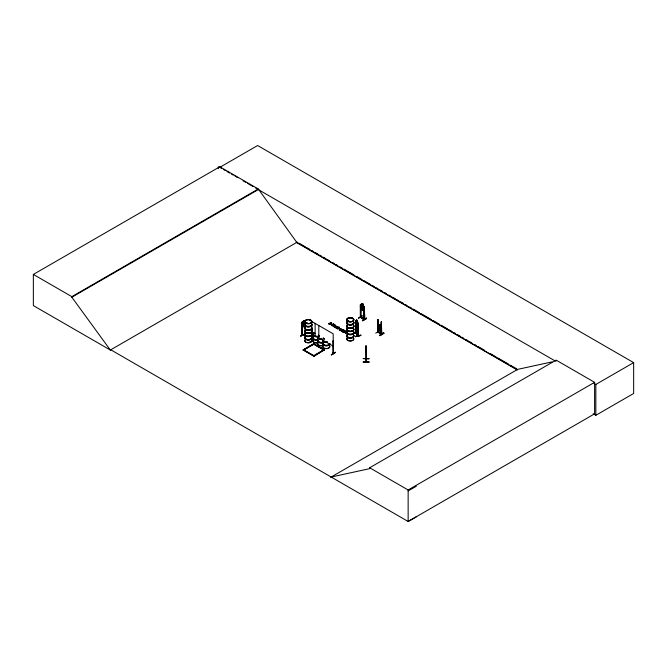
<?xml version="1.0" encoding="UTF-8"?>
<svg xmlns="http://www.w3.org/2000/svg" width="667" height="667" viewBox="0 0 667 667"><rect width="100%" height="100%" fill="white"/><g stroke="black" fill="none" stroke-linecap="round" stroke-linejoin="round"><path stroke-width="1" d="M356.061 320.869L356.095 325.054M356.27 325.596L356.845 328.289L356.612 324.662L356.395 326.013L356.762 325.188L357.262 327.172L357.245 324.145L356.77 324.629L356.27 322.728L356.211 325.738M301.834 322.486L303.568 320.91L302.66 324.17L303.852 325.554L305.027 325.779M356.286 332.775L355.861 332.533L358.179 335.951L357.72 323.237L357.954 323.637M356.045 326.98L356.962 329.473L357.42 328.964C356.77 318.751 355.152 327.956 356.095 333.275L356.286 333.225M356.753 320.318L356.978 323.945L356.812 320.31M337.977 329.156L338.161 327.939L339.478 328.189L338.161 327.939M337.627 328.956C338.703 327.247 335.993 328.456 336.935 328.548M306.987 322.87L305.911 322.945M306.111 322.661L306.528 322.686M310.097 320.627L310.664 320.493M310.097 320.535L310.472 320.76M348.057 321.161L348.741 320.802M352.493 318.743L352.368 318.809M366.266 359.079L366.008 358.371M365.95 346.582L366.208 362.056L366.225 361.289M353.318 333.483L358.588 332.091L353.335 333.3M362.073 304.26L361.647 306.545L362.514 307.804L362.956 306.436L362.114 304.235M379.365 325.062L378.939 327.347L379.806 328.606L380.257 327.247L379.415 325.037M329.165 323.528L331.699 323.053L330.732 322.628C334.159 324.087 326.497 324.445 328.956 323.345L331.316 322.936M362.189 315.891L358.404 318.076M379.681 330.765L375.713 333.141M309.822 342.363L313.015 340.487M312.364 341.479L311.964 328.906L312.231 341.562C312.039 341.646 311.956 340.387 312.231 341.112M332.8 353.035C333.984 353.627 332.324 352.159 333.242 353.693L333.192 333.825L311.822 321.486A3.535 2.043 0 0 0 306.545 319.726A3.535 2.043 0 0 0 306.545 323.262A3.535 2.043 0 0 0 311.848 321.494L311.822 341.379M361.664 303.668L360.28 304.877L360.33 317.234L364.307 319.51C366.208 316.7 361.206 293.855 363.607 308.279L362.74 308.946L361.864 308.437L360.98 306.762L361.664 303.668L362.998 304.486L364.315 307.204M360.405 317.275L364.499 319.435L364.449 307.087L363.949 306.845L364.307 307.162M377.822 319.626L377.78 331.941L381.749 334.234L381.391 321.686L381.199 334.1L381.249 321.761L381.649 334.334L377.639 332.041L377.822 319.626L378.189 332.158M381.199 333.65C385.993 335.768 371.336 328.431 381.649 333.884M302.426 333.125L300.884 336.243M302.651 333.158L300.842 336.268L302.401 333.158M305.361 327.063L303.518 326.755L301.742 324.429L301.742 322.469L303.535 320.852M301.717 324.462L303.518 326.755M304.719 321.419L304.127 321.302L303.552 323.728L304.127 324.596L305.319 324.062M301.884 334.409L302.434 334.375L301.843 334.259M333.383 325.163L332.333 325.596L331.241 324.862L331.958 325.704L333.016 325.738L333.375 325.021L332.858 324.362L333.358 324.129L334.2 325.396L334.492 324.554L333.667 323.97A0.95 0.55 0 0 0 333.133 323.912C331.841 324.404 333.558 326.747 331.241 324.862M355.836 320.669C358.062 317.617 358.187 326.555 357.862 327.605L357.17 328.548L356.453 327.514L355.761 324.546L355.903 320.66M356.587 325.496L355.778 322.636L356.512 321.636L357.921 325.629L357.17 322.678L357.554 326.58L357.103 327.088M355.836 322.628L356.528 321.702L356.178 324.587M355.703 325.012L356.436 324.004L357.103 325.129L357.554 324.621L357.212 320.735L356.587 319.726L356.178 322.628L356.645 324.462M357.954 325.571L357.22 326.572L357.845 325.629M357.921 327.589L357.22 328.531L356.47 327.48M355.761 324.996L355.678 326.922L357.087 330.915L357.82 329.915L357.845 328.006L357.087 325.046M366.008 358.337L366.008 359.113M366.008 361.239L366.008 362.056L366.008 345.548L365.95 352.526M340.303 330.49L341.137 329.306L340.545 330.64L342.538 329.698L340.77 330.357L341.621 329.165L339.786 329.531L341.621 329.423M340.77 330.098L341.621 329.165M355.895 332.591L356.111 333.308M357.762 335.293L357.979 336.01L357.946 323.32M357.754 335.718L357.695 323.195M341.137 329.565C336.585 331.582 342.746 326.663 339.786 329.79M339.278 329.907L340.462 328.498M339.786 329.531L340.737 328.656M360.372 306.82L361.622 309.563L362.981 310.347L364.357 309.138L364.449 307.087M381.566 328.006L380.315 325.254L378.956 324.47L377.58 325.679L377.622 327.647L378.914 330.365L380.315 331.124L381.566 329.923M380.298 331.065L381.607 329.898M306.912 323.028L306.295 323.17M356.295 333.267L356.27 327.063M344.706 331.999L345.014 331.657L344.28 331.424L343.088 332.108L342.746 330.94M333.717 325.729C334.017 327.222 331.924 325.796 334.242 325.163M303.135 349.892L313.707 343.655L324.504 349.758L313.94 356.253L303.135 349.892L313.94 355.995L324.504 349.758M303.135 350.15L313.707 343.914L324.504 350.017M323.912 350.025L313.715 344.255L303.727 349.892L313.715 344.005L323.912 349.766L313.932 355.911M303.727 349.892L313.932 355.653L323.912 349.766M311.964 328.906L312.323 329.114M309.638 342.296L313.048 340.312M313.198 340.47L309.855 342.171M333.108 353.668L332.966 341.037M333.333 341.246L332.833 341.12M335.309 352.234L331.316 354.819L335.326 352.268M331.316 354.819L335.351 352.484L331.374 354.819M110.822 349.816L110.389 350.075L33.35 305.594L33.35 274.429L219.81 166.775L258.304 188.994L296.798 242.388L517.192 369.635M219.81 166.775L219.81 167.35L257.62 145.523L633.65 362.623L633.65 393.472L595.839 415.299L593.138 413.732M33.35 274.429L71.844 296.648L258.304 188.994M416.308 516.825L408.146 521.477L110.772 349.791L110.33 350.042L71.844 297.224L258.304 189.57M110.33 350.042L297.232 242.138M360.33 304.919L360.889 305.027L360.789 317.475L360.33 316.783L360.789 317.025M328.656 323.77L331.274 323.303L330.448 322.553M363.982 306.895L363.949 319.343L363.932 306.845M334.492 324.554C334.534 325.363 331.941 323.595 333.375 325.279M334.425 325.012C336.443 325.704 333.433 324.512 334.467 325.546L336.285 326.171L334.676 326.988L334.942 327.405L336.285 326.522L335.626 325.946M335.151 324.904L333.116 326.055L333.85 326.48M334.467 325.546L333.85 326.221M335.509 326.513C333.041 325.93 336.818 327.347 333.934 326.513C335.201 325.121 336.585 327.289 335.368 325.596M362.981 310.347L361.639 309.521L360.33 306.812M334.676 326.988L334.942 327.405M334.676 327.247C332.124 326.113 337.477 326.83 335.109 326.013M337.794 327.214C334.676 325.846 337.727 329.306 335.668 327.547A0.867 0.5 0 0 1 335.609 327.205L337.027 326.613L337.927 327.389M339.478 328.189L337.852 328.022C341.045 325.363 336.927 329.19 335.668 327.805A0.867 0.5 0 0 1 335.609 327.464L336.627 326.88L337.927 327.13M336.668 328.397L339.144 327.013M360.73 317.475L360.889 307.087M343.305 329.506C344.564 329.506 338.803 332.449 342.78 329.832L343.505 330.765C344.389 331.374 344.272 329.681 343.455 330.223M341.187 331.007L342.78 330.09L344.214 330.924M341.187 330.749L343.046 329.99L343.23 330.607L343.272 330.123M343.605 329.69L343.33 330.107M343.272 330.382L342.104 331.09L342.863 331.682L342.204 331.624L344.18 330.115M343.505 330.765L342.88 331.432M364.04 318.868L364.307 319.059M344.28 331.424C346.331 330.707 341.988 333.867 345.389 331.566C344.364 330.082 344.114 330.29 343.088 332.108M362.414 320.644L366.441 318.092L362.414 320.393L362.64 320.777L366.642 318.434L362.64 320.769M366.45 318.117L362.439 320.427M342.821 331.949L345.306 330.574M343.805 332.516L345.389 331.824L344.505 331.291M347.465 332.525L345.381 333.425L347.499 331.949M345.381 333.425L347.499 332.208L345.381 333.167M377.964 332.258L378.189 319.835M378.956 324.47L377.664 325.696M377.664 327.622L378.981 330.307M378.231 332.199L377.647 331.574L378.089 331.832M383.95 333.267C382.249 331.657 375.329 339.52 383.942 333.242M379.773 335.451L383.75 333.091M379.715 335.451L383.725 332.883M330.732 477.289L517.634 369.376L552.068 361.889M331.166 477.03L369.66 468.659L369.66 467.767L556.12 360.113L594.614 382.333L594.614 413.823L408.146 521.477L408.146 489.987L594.614 382.333M556.12 361.005L555.686 361.264L255.619 188.019M594.055 383.417L595.839 384.45L633.65 362.623M408.146 490.887L416.308 486.235M301.843 334.709L304.952 335.309M340.303 330.24L342.538 329.698M339.278 329.648L341.137 329.306M348.141 320.735L348.691 320.735M357.212 320.735L358.137 323.595M355.87 322.561L356.512 325.546M357.153 322.711L356.453 321.644M355.736 324.946L355.761 326.922M357.762 329.923L357.145 330.907L355.736 326.905M355.553 336.752C371.861 332.408 344.43 339.061 360.814 335.526M360.714 335.168L355.444 336.36M355.436 336.593L360.722 335.368M364.04 318.743L364.349 319.526M381.349 333.55L381.582 334.309M306.345 322.503L306.828 322.645M306.078 323.028L306.537 322.928M312.173 341.562L312.189 329.198M364.349 319.076L360.68 316.983M339.478 327.931L337.594 328.164M363.273 358.588L368.943 358.604M368.943 358.704L363.273 358.529L368.943 358.788M363.273 362.189L368.943 362.239L368.943 361.797L363.273 362.239M336.793 327.764L335.993 327.505L337.627 327.305M301.884 334.242L301.884 334.692M357.929 335.634L357.921 336.001M334.851 326.897L334.334 326.638L335.509 326.772M362.356 315.958L358.404 318.334M330.448 322.811L331.266 323.086M303.518 320.885L305.361 321.194M301.717 322.503L305.311 323.178M304.952 334.984L302.376 334.609L304.886 335.092M301.843 334.842L301.893 322.386M364.299 319.084L360.93 317.075M302.301 322.469L302.243 334.942L302.351 322.52M219.81 167.35L221.602 168.384M223.395 169.418L225.188 170.452M226.972 171.486L229.656 173.036M231.449 174.07L233.242 175.104M235.034 176.138L237.719 177.689M243.088 180.79L245.773 182.341M247.565 183.375L252.935 186.468M299.033 243.172L305.328 246.807M307.128 247.849L309.83 249.408M311.622 250.442L313.423 251.484M315.224 252.518L317.926 254.077M319.726 255.119L321.519 256.161M323.32 257.195L326.021 258.754M327.822 259.797L329.615 260.83M332.316 262.389L334.117 263.432M335.918 264.465L337.71 265.508M340.412 267.067L342.213 268.101M344.014 269.143L353.91 274.854M356.603 276.413L362.006 279.531M363.798 280.565L370.102 284.2M371.894 285.243L374.596 286.802M376.396 287.836L378.197 288.878M379.998 289.92L382.691 291.471M384.492 292.513L386.293 293.555M388.986 295.106L390.787 296.148M392.588 297.19L395.289 298.749M397.09 299.783L398.883 300.825M400.684 301.859L403.385 303.418M405.186 304.46L406.978 305.494M409.68 307.053L411.481 308.096M413.282 309.129L419.576 312.765M421.377 313.807L431.274 319.518M433.066 320.56L439.37 324.195M441.162 325.229L447.465 328.873M449.258 329.907L451.959 331.466M453.76 332.508L455.561 333.542M457.362 334.584L460.055 336.143M461.856 337.177L463.657 338.219M466.35 339.778L468.151 340.812M469.952 341.854L471.752 342.888M474.454 344.447L476.246 345.489M478.047 346.523L484.342 350.167M490.645 353.802L496.04 356.912M497.84 357.954L508.638 364.182M510.43 365.224L516.733 368.859M296.206 242.304L517.325 369.968M343.03 329.673L343.605 329.94M331.591 324.654C333.083 326.346 332.308 324.354 333.133 324.17A0.95 0.55 0 0 1 333.667 324.229L334.492 324.804M328.656 323.512L330.207 324.387M311.822 333.833L333.192 346.173M369.66 467.767L408.146 489.987M356.011 333.258L356.295 332.941L357.929 335.309M357.954 335.976L355.895 333.041L355.903 326.83M595.839 384.45L595.839 415.299M360.522 306.878L360.522 317.159M355.87 320.602L355.903 324.779M318.801 325.521L318.801 337.861M315.124 323.395L315.124 335.734M313.932 355.653L313.94 356.253M313.707 343.655L313.715 344.255M218.301 166.658L218.301 168.701M71.844 296.648L71.844 297.224M353.393 325.229A3.585 2.068 0 0 1 350.292 328.339A3.585 2.068 0 0 1 347.182 325.229M353.343 325.446A3.527 2.034 0 0 1 350.292 328.506A3.527 2.034 0 0 1 347.232 325.446M353.335 328.106A3.518 2.034 0 0 1 350.292 331.149A3.518 2.034 0 0 1 347.24 328.106M353.352 328.322A3.543 2.043 0 0 1 350.292 331.391A3.543 2.043 0 0 1 347.224 328.322M353.393 321.827A3.585 2.068 0 0 1 350.292 324.929A3.585 2.068 0 0 1 347.182 321.827M353.352 324.871A3.535 2.043 0 0 1 350.292 327.939A3.535 2.043 0 0 1 347.224 324.871M353.343 322.044A3.527 2.034 0 0 1 350.292 325.096A3.527 2.034 0 0 1 347.232 322.044M353.393 325.054A3.585 2.068 0 0 1 350.292 328.164A3.585 2.068 0 0 1 347.182 325.054M353.393 321.652A3.585 2.068 0 0 1 350.292 324.754A3.585 2.068 0 0 1 347.182 321.652M353.352 321.469A3.535 2.043 0 0 1 350.292 324.529A3.535 2.043 0 0 1 347.224 321.469M353.393 334.934A3.585 2.068 0 0 1 350.292 338.044A3.585 2.068 0 0 1 347.182 334.934M353.343 335.151A3.527 2.034 0 0 1 350.292 338.211A3.527 2.034 0 0 1 347.232 335.151M353.335 337.81A3.518 2.034 0 0 1 350.292 340.854A3.518 2.034 0 0 1 347.24 337.81M353.335 328.623A3.518 2.034 0 0 1 350.292 331.666A3.518 2.034 0 0 1 347.24 328.623M353.335 338.011A3.518 2.034 0 0 1 350.292 341.054A3.518 2.034 0 0 1 347.24 338.011M353.352 328.431A3.543 2.043 0 0 1 350.292 331.499A3.543 2.043 0 0 1 347.224 328.431M353.393 331.532A3.585 2.068 0 0 1 350.292 334.634A3.585 2.068 0 0 1 347.182 331.532M353.352 334.576A3.535 2.043 0 0 1 350.292 337.644A3.535 2.043 0 0 1 347.224 334.576M353.343 331.749A3.527 2.034 0 0 1 350.292 334.801A3.527 2.034 0 0 1 347.232 331.749M353.393 334.759A3.585 2.068 0 0 1 350.292 337.869A3.585 2.068 0 0 1 347.182 334.759M353.393 331.357A3.585 2.068 0 0 1 350.292 334.459A3.585 2.068 0 0 1 347.182 331.357M353.343 331.174A3.527 2.034 0 0 1 350.292 334.234A3.527 2.034 0 0 1 347.232 331.174M329.865 343.63A3.585 2.068 0 0 1 325.354 345.631A3.585 2.068 0 0 1 323.178 342.596M329.815 343.83A3.527 2.034 0 0 1 325.371 345.798A3.527 2.034 0 0 1 323.228 342.813M329.323 345.473A3.51 2.026 0 0 1 326.288 348.516A3.51 2.026 0 0 1 323.245 345.473M329.348 345.656A3.543 2.043 0 0 1 326.288 348.724A3.543 2.043 0 0 1 323.22 345.656M329.69 343.788A3.527 2.034 0 0 1 324.937 345.139A3.527 2.034 0 0 1 323.228 342.238M329.748 343.989A3.585 2.068 0 0 1 324.912 345.364A3.585 2.068 0 0 1 323.178 342.421M327.197 342.388A3.527 2.034 0 0 1 322.878 339.895M327.214 342.221A3.585 2.068 0 0 1 322.82 339.686M327.214 342.046A3.585 2.068 0 0 1 322.703 340.053M327.197 341.821A3.527 2.034 0 0 1 322.753 339.853M324.521 339.053A3.527 2.034 0 0 1 323.228 338.302M324.512 338.878A3.543 2.043 0 0 1 323.22 338.127M324.521 338.761A3.535 2.043 0 0 1 323.22 338.011M323.045 345.439A3.543 2.043 0 0 1 319.118 345.289A3.543 2.043 0 0 1 317.851 343.138M322.186 339.495A3.527 2.034 0 0 1 317.867 337.002M321.277 338.994A3.527 2.034 0 0 1 317.867 336.435M323.036 342.696A3.527 2.034 0 0 1 319.126 342.555A3.527 2.034 0 0 1 317.867 340.412M323.07 342.53A3.585 2.068 0 0 1 319.093 342.379A3.585 2.068 0 0 1 317.809 340.203M323.07 342.354A3.585 2.068 0 0 1 319.093 342.204A3.585 2.068 0 0 1 317.809 340.028M323.036 342.129A3.527 2.034 0 0 1 319.126 341.979A3.527 2.034 0 0 1 317.867 339.837M322.203 339.336A3.585 2.068 0 0 1 317.809 336.802M322.203 339.161A3.585 2.068 0 0 1 317.809 336.627M323.036 345.548A3.518 2.034 0 0 1 319.134 345.398A3.518 2.034 0 0 1 317.876 343.263M319.51 336.16A3.527 2.034 0 0 1 318.217 335.418M319.501 335.885A3.543 2.043 0 0 1 318.209 335.134M311.898 328.131A3.585 2.068 0 0 1 307.387 330.123A3.585 2.068 0 0 1 305.211 327.097M311.839 328.322A3.527 2.034 0 0 1 307.404 330.29A3.527 2.034 0 0 1 305.261 327.305M311.831 330.982A3.51 2.026 0 0 1 307.404 332.941A3.51 2.026 0 0 1 305.269 329.973M311.848 331.182A3.535 2.043 0 0 1 307.395 333.15A3.535 2.043 0 0 1 305.253 330.157M311.898 324.721A3.585 2.068 0 0 1 307.387 326.722A3.585 2.068 0 0 1 305.211 323.687M311.839 327.755A3.527 2.034 0 0 1 307.404 329.723A3.527 2.034 0 0 1 305.261 326.738M311.839 324.921A3.527 2.034 0 0 1 307.404 326.888A3.527 2.034 0 0 1 305.261 323.904M311.898 327.956A3.585 2.068 0 0 1 307.387 329.948A3.585 2.068 0 0 1 305.211 326.922M311.898 324.546A3.585 2.068 0 0 1 307.387 326.547A3.585 2.068 0 0 1 305.211 323.512M311.839 324.354A3.527 2.034 0 0 1 307.404 326.321A3.527 2.034 0 0 1 305.261 323.328M311.772 337.294A3.585 2.068 0 0 1 307.846 339.887A3.585 2.068 0 0 1 305.211 336.802M311.839 338.027A3.527 2.034 0 0 1 307.404 339.995A3.527 2.034 0 0 1 305.261 337.01M311.831 340.687A3.51 2.026 0 0 1 307.404 342.646A3.51 2.026 0 0 1 305.269 339.678M311.831 331.491A3.51 2.026 0 0 1 307.404 333.45A3.51 2.026 0 0 1 305.269 330.473M311.856 340.77A3.543 2.043 0 0 1 307.395 342.746A3.543 2.043 0 0 1 305.244 339.745M311.856 331.316A3.543 2.043 0 0 1 307.395 333.292A3.543 2.043 0 0 1 305.244 330.29M311.772 333.892A3.585 2.068 0 0 1 307.846 336.476A3.585 2.068 0 0 1 305.211 333.392M311.839 337.46A3.527 2.034 0 0 1 307.404 339.428A3.527 2.034 0 0 1 305.261 336.443M311.839 334.626A3.527 2.034 0 0 1 307.404 336.593A3.527 2.034 0 0 1 305.261 333.608M311.772 337.118A3.585 2.068 0 0 1 307.846 339.711A3.585 2.068 0 0 1 305.211 336.627M311.772 333.717A3.585 2.068 0 0 1 307.846 336.301A3.585 2.068 0 0 1 305.211 333.217M311.839 334.059A3.527 2.034 0 0 1 307.404 336.026A3.527 2.034 0 0 1 305.261 333.033M317.45 342.821A3.51 2.026 0 0 1 313.148 340.337M317.459 336.768A3.527 2.034 0 0 1 313.14 334.275M316.542 336.268A3.527 2.034 0 0 1 313.14 333.7M317.459 340.17A3.527 2.034 0 0 1 313.14 337.677M317.475 340.003A3.585 2.068 0 0 1 313.081 337.469M317.475 339.828A3.585 2.068 0 0 1 313.081 337.294M317.459 339.603A3.527 2.034 0 0 1 313.14 337.11M317.475 336.602A3.585 2.068 0 0 1 313.081 334.067M316.542 336.493A3.585 2.068 0 0 1 313.081 333.892M317.459 342.921A3.543 2.043 0 0 1 313.123 340.412M314.782 333.425A3.527 2.034 0 0 1 313.49 332.683M314.774 333.25A3.543 2.043 0 0 1 313.473 332.508M314.774 333.141A3.535 2.043 0 0 1 313.482 332.391M356.753 322.278L356.978 325.905L356.753 322.278M378.939 324.562L378.281 327.572L380.04 329.748L380.907 329.089L380.907 327.622L380.315 325.254L378.981 324.537M368.943 362.014L363.273 362.014L368.943 362.073M346.89 334.042L346.89 334.042M348.516 321.411A3.543 2.043 0 0 0 353.827 319.643A3.543 2.043 0 0 0 348.516 317.876A3.543 2.043 0 0 0 348.516 321.411M348.533 321.694A3.518 2.034 0 0 0 353.81 319.935A3.518 2.034 0 0 0 348.533 318.167A3.518 2.034 0 0 0 348.533 321.694M348.516 321.519A3.543 2.043 0 0 0 353.827 319.751A3.543 2.043 0 0 0 348.516 317.976A3.543 2.043 0 0 0 348.516 321.519M306.553 323.537A3.518 2.034 0 0 0 311.831 321.777A3.518 2.034 0 0 0 306.553 320.018A3.518 2.034 0 0 0 306.553 323.537M306.545 323.378A3.543 2.043 0 0 0 311.856 321.611A3.543 2.043 0 0 0 306.545 319.843A3.543 2.043 0 0 0 306.545 323.378"/></g></svg>
